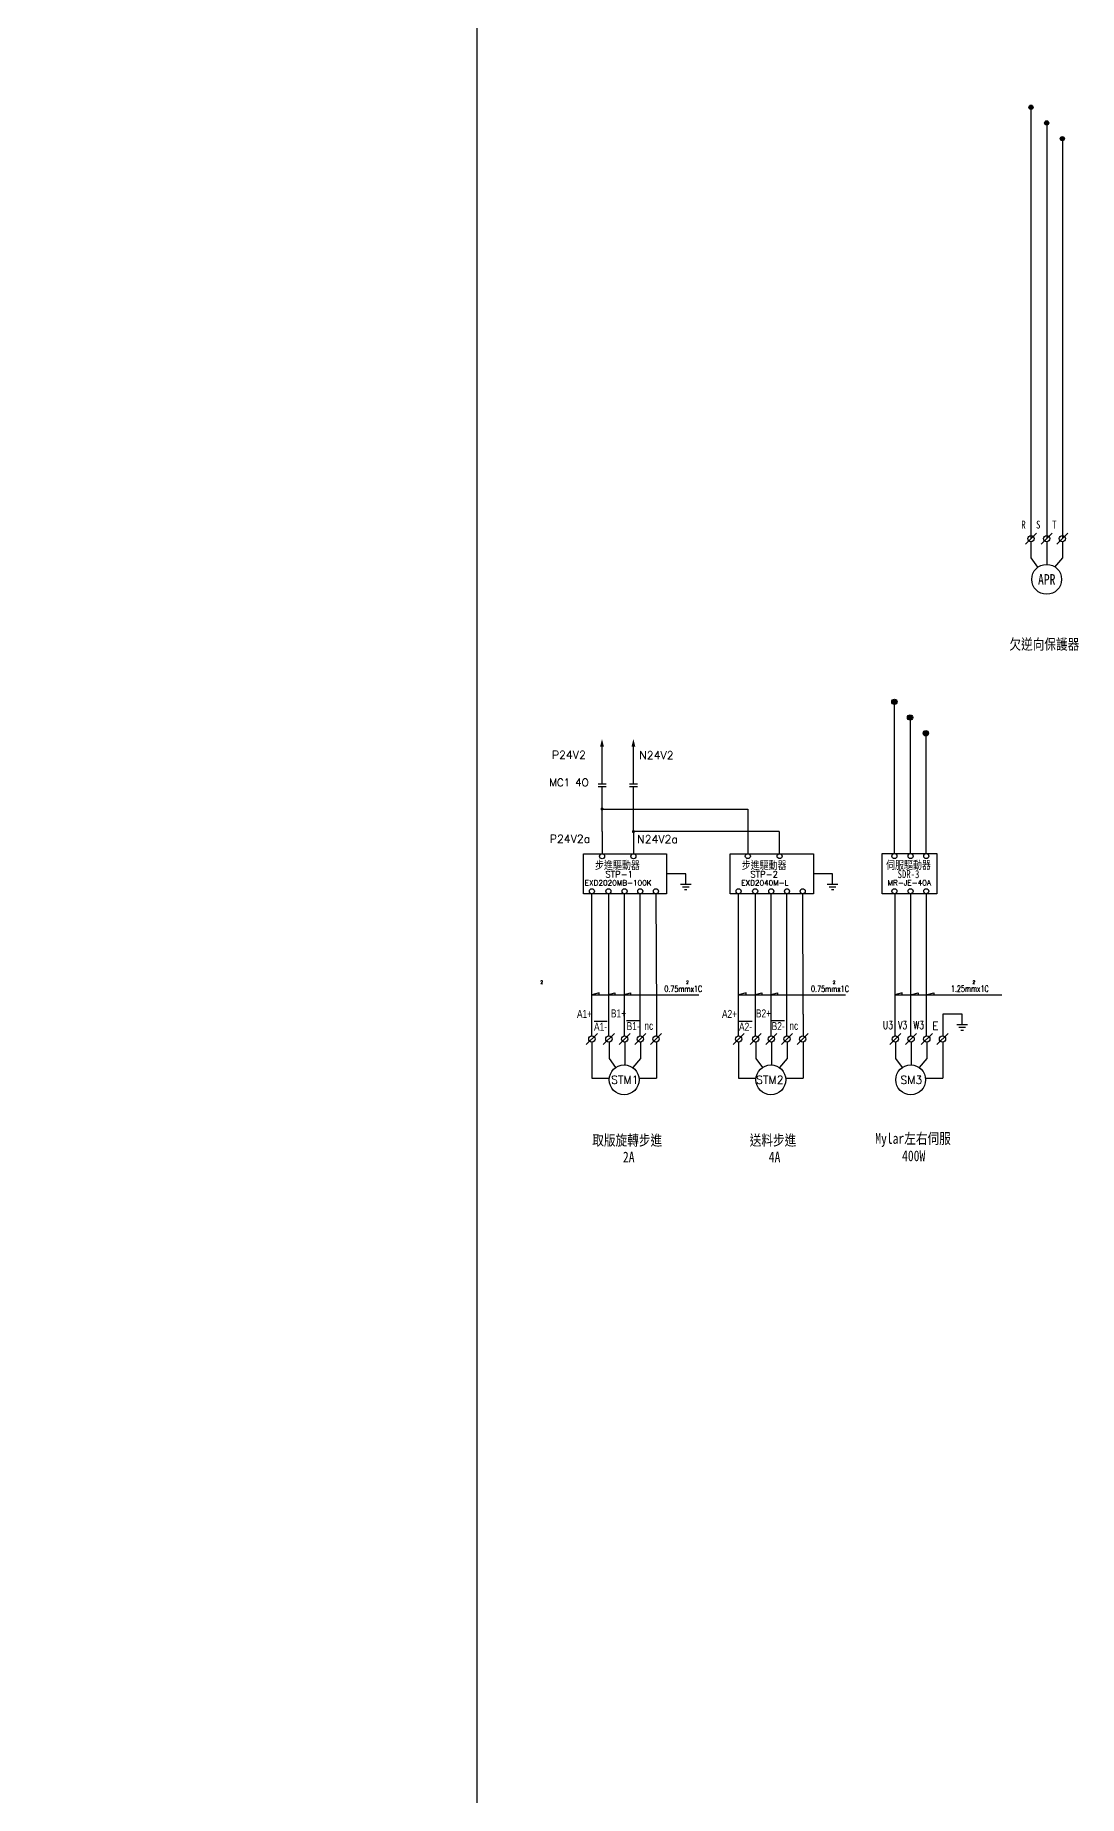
# Model space of a CAD drawing. Header units: millimetres. Extents: x -684 to 5961, y -1281 to 2539.
# Drawn here: x 1922.5 to 2118.1, y 189 to 518.9 of the extents above; entities that cross this region are included whole.
import ezdxf
from ezdxf.enums import TextEntityAlignment as Align

# ---------------------------------------------------------------- set-up
doc = ezdxf.new("R2010")
doc.units = ezdxf.units.MM
doc.header["$LTSCALE"] = 5
doc.header["$MEASUREMENT"] = 0
doc.layers.get('0').update_dxf_attribs({"linetype": 'CONTINUOUS'})
for name, color, linetype in [('2', 2, 'CONTINUOUS'), ('6', 6, 'CONTINUOUS'), ('TEXT', 4, 'CONTINUOUS')]:
    doc.layers.add(name, color=color, linetype=linetype)
doc.styles.add('DAYUM', font='complex', dxfattribs={"bigfont": 'dayum'})
doc.styles.add('DAYUS', font='romanc.shx', dxfattribs={"height": 25, "bigfont": 'dayus.shx'})
doc.styles.add('MtXpl_', font='mingliub.ttc')
doc.styles.add('新細明體', font='', dxfattribs={"width": 0.8})
doc.styles.add('標楷體', font='', dxfattribs={"width": 0.8})
doc.styles.get('新細明體').set_extended_font_data('新細明體')
doc.styles.get('標楷體').set_extended_font_data('標楷體')

# ---------------------------------------------------------------- blocks, each defined once
blk = doc.blocks.new('A$C52BC11C5')
blk.add_line((0, 0, 0.32), (3.54, 3.54, 0.32))
blk.add_circle((1.77, 1.77, 0.32), 1)
blk = doc.blocks.new('A$C56EF1552')
at = {"layer": '2'}
for p, q in [((5, 0), (7.35, 0.63)), ((7.35, 0.63), (7.35, 0)), ((10, 0), (12.35, 0.63)), ((12.35, 0.63), (12.35, 0))]:
    blk.add_line(p, q, dxfattribs=at)
blk.add_lwpolyline([(2.35, 0), (2.35, 0.63), (0, 0), (14.45, 0), (34.08, 0)], dxfattribs=at)

msp = doc.modelspace()

# ---------------------------------------------------------------- hatches: boundary and pattern name
at = {"linetype": 'Continuous'}
h = msp.add_hatch(color=2, dxfattribs=at)
h.dxf.hatch_style = 1
h.set_gradient(color1=(255, 255, 0), color2=(255, 252, 55), centered=1, one_color=1, tint=0.608609)
edge = h.paths.add_edge_path()
edge.add_arc((2109.169, 505.441), 0.396, 0, 360)
h = msp.add_hatch(color=2, dxfattribs=at)
h.dxf.hatch_style = 1
h.set_gradient(color1=(255, 255, 0), color2=(255, 252, 55), centered=1, one_color=1, tint=0.608609)
edge = h.paths.add_edge_path()
edge.add_arc((2112.109, 502.501), 0.396, 0, 360)
h = msp.add_hatch(color=2, dxfattribs=at)
h.dxf.hatch_style = 1
h.set_gradient(color1=(255, 255, 0), color2=(255, 252, 55), centered=1, one_color=1, tint=0.608609)
edge = h.paths.add_edge_path()
edge.add_arc((2115.049, 499.561), 0.396, 0, 360)
h = msp.add_hatch(color=2, dxfattribs=at)
h.dxf.hatch_style = 1
h.paths.add_polyline_path([(2084.072, 394.011, 1), (2083.072, 394.011, 1)])
h.paths.add_polyline_path([(2084.072, 394.011, 1), (2083.072, 394.011, 1)])
h.paths.add_polyline_path([(2084.072, 394.011, 1), (2083.072, 394.011, 1)])
h = msp.add_hatch(color=2, dxfattribs=at)
h.dxf.hatch_style = 1
h.paths.add_polyline_path([(2087.012, 391.071, 1), (2086.012, 391.071, 1)])
h.paths.add_polyline_path([(2087.012, 391.071, 1), (2086.012, 391.071, 1)])
h.paths.add_polyline_path([(2087.012, 391.071, 1), (2086.012, 391.071, 1)])
h = msp.add_hatch(color=2, dxfattribs=at)
h.dxf.hatch_style = 1
h.paths.add_polyline_path([(2089.952, 388.131, 1), (2088.952, 388.131, 1)])
h.paths.add_polyline_path([(2089.952, 388.131, 1), (2088.952, 388.131, 1)])
h.paths.add_polyline_path([(2089.952, 388.131, 1), (2088.952, 388.131, 1)])

# ---------------------------------------------------------------- linework, layer by layer
for p, q in [((2109.169, 505.505), (2109.169, 424.604)), ((2112.109, 502.51), (2112.109, 424.604)), ((2115.049, 499.55), (2115.049, 424.604)), ((2109.169, 424.016), (2109.169, 420.988)), ((2112.109, 424.016), (2112.109, 419.766)), ((2115.049, 424.016), (2115.049, 420.988)), ((2109.169, 420.988), (2110.392, 419.266)), ((2115.049, 420.988), (2113.595, 419.266)), ((2028.011, 378.659), (2029.511, 378.659)), ((2028.011, 378.159), (2029.511, 378.159)), ((2033.891, 378.659), (2035.391, 378.659)), ((2033.891, 378.159), (2035.391, 378.159)), ((2028.761, 369.686, -0.672), (2028.761, 365.55, -0.672)), ((2034.641, 369.686, -0.672), (2034.641, 365.55, -0.672)), ((2056.09, 369.705), (2056.09, 365.569)), ((2061.97, 369.705), (2061.97, 365.569)), ((2044.462, 361.784, -0.672), (2040.865, 361.784, -0.672)), ((2043.465, 359.854, -0.672), (2045.46, 359.854, -0.672)), ((2044.462, 359.854, -0.672), (2044.462, 361.784, -0.672)), ((2071.972, 361.784, -0.672), (2068.374, 361.784, -0.672)), ((2070.975, 359.854, -0.672), (2072.969, 359.854, -0.672)), ((2071.972, 359.854, -0.672), (2071.972, 361.784, -0.672)), ((2029.957, 358.034), (2029.957, 331.388)), ((2032.897, 358.034), (2032.897, 331.388)), ((2035.837, 358.034), (2035.837, 331.388)), ((2043.852, 359.342, -0.672), (2045.073, 359.342, -0.672)), ((2044.239, 358.829, -0.672), (2044.686, 358.829, -0.672)), ((2057.467, 358.034), (2057.467, 331.388)), ((2060.407, 358.034), (2060.407, 331.388)), ((2063.347, 358.034), (2063.347, 331.388)), ((2071.362, 359.342, -0.672), (2072.582, 359.342, -0.672)), ((2071.749, 358.829, -0.672), (2072.195, 358.829, -0.672)), ((2083.67, 358.036), (2083.67, 331.39)), ((2086.61, 358.036), (2086.61, 331.39)), ((2089.55, 358.036), (2089.55, 331.39)), ((2038.956, 335.464), (2038.956, 331.388)), ((2066.466, 335.464), (2066.466, 331.388)), ((2096.266, 335.466), (2092.669, 335.466)), ((2092.669, 335.466), (2092.669, 331.39)), ((2095.269, 333.536), (2097.264, 333.536)), ((2096.266, 333.536), (2096.266, 335.466)), ((2026.858, 330.226), (2026.858, 323.489)), ((2038.956, 330.226), (2038.956, 323.489)), ((2054.368, 330.226), (2054.368, 323.489)), ((2066.466, 330.226), (2066.466, 323.489)), ((2092.669, 330.228), (2092.669, 323.491)), ((2095.656, 333.024), (2096.877, 333.024)), ((2096.043, 332.511), (2096.49, 332.511))]:
    msp.add_line(p, q)
at = {"color": 0, "linetype": 'Continuous'}
for p, q in [((2083.572, 365.588), (2083.572, 394.011)), ((2086.599, 365.588), (2086.599, 391.071)), ((2089.539, 365.588), (2089.539, 388.033)), ((2028.761, 378.659), (2028.761, 385.597, -0.672)), ((2034.641, 378.659), (2034.641, 385.597, -0.672)), ((2028.761, 369.686, -0.672), (2028.761, 378.159)), ((2034.641, 369.686, -0.672), (2034.641, 378.159)), ((2028.761, 373.923, -0.336), (2056.09, 373.923, -0.336)), ((2056.09, 373.923, -0.336), (2056.09, 369.705)), ((2061.97, 369.705), (2034.641, 369.686, -0.672)), ((2026.858, 331.402), (2026.858, 358.037)), ((2038.865, 358.034), (2038.956, 335.464)), ((2054.368, 331.402), (2054.368, 358.037)), ((2066.466, 335.464), (2066.374, 358.034))]:
    msp.add_line(p, q, dxfattribs=at)
at = {"linetype": 'Continuous'}
for p, q in [((2030.083, 330.22), (2030.083, 327.192)), ((2033.023, 330.22), (2033.023, 325.97)), ((2035.963, 330.22), (2035.963, 327.192)), ((2057.593, 330.22), (2057.593, 327.192)), ((2060.533, 330.22), (2060.533, 325.97)), ((2063.473, 330.22), (2063.473, 327.192)), ((2083.796, 330.222), (2083.796, 327.194)), ((2086.736, 330.222), (2086.736, 325.972)), ((2089.676, 330.222), (2089.676, 327.194)), ((2030.083, 327.192), (2031.306, 325.47)), ((2035.963, 327.192), (2034.509, 325.47)), ((2057.593, 327.192), (2058.815, 325.47)), ((2063.473, 327.192), (2062.018, 325.47)), ((2083.796, 327.194), (2085.018, 325.472)), ((2089.676, 327.194), (2088.221, 325.472)), ((2026.858, 323.489), (2030.125, 323.489)), ((2035.689, 323.489), (2038.956, 323.489)), ((2054.368, 323.489), (2057.635, 323.489)), ((2063.199, 323.489), (2066.466, 323.489)), ((2089.402, 323.491), (2092.669, 323.491))]:
    msp.add_line(p, q, dxfattribs=at)
msp.add_lwpolyline([(2005.364, 1146.033), (-104.977, 1146.033), (-104.977, -1219.316), (2005.364, -1219.316)], close=True)
at = {"elevation": -0.672}
for points in [[(2025.28, 365.55), (2040.865, 365.55), (2040.865, 358.017), (2025.28, 358.017)], [(2052.789, 365.55), (2068.374, 365.55), (2068.374, 358.017), (2052.789, 358.017)], [(2081.269, 365.569), (2091.506, 365.569), (2091.506, 358.036), (2081.269, 358.036)]]:
    msp.add_lwpolyline(points, close=True, dxfattribs=at)
at = {"color": 0, "linetype": 'Continuous'}
for centre, radius in [((2109.169, 505.441), 0.396), ((2112.109, 502.501), 0.396), ((2115.049, 499.561), 0.396), ((2083.572, 394.011), 0.5), ((2086.512, 391.071), 0.5), ((2089.452, 388.131), 0.5)]:
    msp.add_circle(centre, radius, dxfattribs=at)
for centre in [(2028.761, 365.078, -0.672), (2034.641, 365.078, -0.672), (2056.09, 365.097), (2062.057, 365.097), (2083.572, 365.116), (2086.599, 365.116), (2089.539, 365.116), (2026.858, 358.509), (2029.957, 358.506), (2032.984, 358.506), (2035.925, 358.506), (2038.865, 358.506), (2054.368, 358.509), (2057.467, 358.506), (2060.494, 358.506), (2063.434, 358.506), (2066.374, 358.506), (2083.572, 358.525), (2086.599, 358.525), (2089.539, 358.525)]:
    msp.add_circle(centre, 0.472)
for points in [[(2028.397, 385.597, -0.672), (2029.125, 385.597, -0.672), (2028.761, 387.053, -0.672)], [(2028.397, 385.597, -0.672), (2029.125, 385.597, -0.672), (2028.761, 387.053, -0.672)], [(2034.277, 385.597, -0.672), (2035.005, 385.597, -0.672), (2034.641, 387.053, -0.672)], [(2034.277, 385.597, -0.672), (2035.005, 385.597, -0.672), (2034.641, 387.053, -0.672)]]:
    msp.add_solid(points)
at = {"layer": '2'}
for centre in [(2112.109, 416.969), (2032.907, 323.173), (2060.417, 323.173), (2086.62, 323.175)]:
    msp.add_circle(centre, 2.8, dxfattribs=at)
at = {"layer": 'TEXT', "const_width": 0.28}
for points, elevation in [([(2028.621, 373.923, 1), (2028.901, 373.923, 1)], -0.336), ([(2028.637, 373.933, 1), (2028.917, 373.933, 1)], -5.444), ([(2034.501, 369.686, 1), (2034.781, 369.686, 1)], -0.672), ([(2034.517, 369.697, 1), (2034.797, 369.697, 1)], -5.78)]:
    msp.add_lwpolyline(points, format="xyb", close=True, dxfattribs=dict(at, elevation=elevation))

# ---------------------------------------------------------------- block references
at = {"xscale": 0.5880000000000063, "yscale": 0.5880000000000063, "zscale": 0.5880000000000063}
for p in [(2108.13, 423.565, -0.185), (2111.07, 423.565, -0.185), (2114.01, 423.565, -0.185), (2025.819, 329.775, -0.185), (2029.005, 329.767, -0.185), (2031.945, 329.767, -0.185), (2034.885, 329.767, -0.185), (2037.825, 329.767, -0.185), (2053.328, 329.775, -0.185), (2056.515, 329.767, -0.185), (2059.455, 329.767, -0.185), (2062.395, 329.767, -0.185), (2065.335, 329.767, -0.185), (2082.718, 329.769, -0.185), (2085.658, 329.769, -0.185), (2088.598, 329.769, -0.185), (2091.538, 329.769, -0.185)]:
    msp.add_blockref('A$C52BC11C5', p, dxfattribs=at)
at = {"layer": '2', "linetype": 'ByBlock', "xscale": 0.5880000000000063, "yscale": 0.5880000000000063, "zscale": 0.5880000000000063}
for p in [(2026.858, 339.091), (2054.368, 339.091), (2083.67, 339.11)]:
    msp.add_blockref('A$C56EF1552', p, dxfattribs=at)

# ---------------------------------------------------------------- texts
at = {"color": 4, "style": 'DAYUS'}
for s, p in [('P24V2', (2019.364, 383.309)), ('N24V2', (2035.746, 383.245)), ('P24V2a', (2018.964, 367.576)), ('N24V2a', (2035.346, 367.511))]:
    msp.add_text(s, height=1.5, dxfattribs=at).set_placement(p)
at = {"layer": '2', "style": '標楷體', "width": 0.8}
for s, p in [('R', (2107.768, 426.479)), ('S', (2110.526, 426.479)), ('T', (2113.547, 426.479))]:
    msp.add_text(s, height=1.5, dxfattribs=at).set_placement(p, align=Align.CENTER)
at = {"layer": '2'}
for s, height, style, width, p in [('APR', 2, '標楷體', 0.8, (2112.122, 416.953)), ('步進驅動器', 1.5, 'MtXpl_', 0.8, (2031.644, 363.456, -0.672)), ('步進驅動器', 1.5, 'MtXpl_', 0.8, (2059.153, 363.456, -0.672)), ('伺服驅動器', 1.5, 'MtXpl_', 0.8, (2086.211, 363.475, -0.672)), ('SDR-3', 1.5, 'MtXpl_', 0.8, (2086.211, 361.725, -0.672)), ('0.75mmx1C', 1.176, 'DAYUS', 0.75, (2043.988, 340.232)), ('0.75mmx1C', 1.176, 'DAYUS', 0.75, (2071.497, 340.232)), ('1.25mmx1C', 1.176, 'DAYUS', 0.75, (2097.7, 340.251))]:
    msp.add_text(s, height=height, dxfattribs=dict(at, style=style, width=width)).set_placement(p, align=Align.MIDDLE)
at = {"layer": '2', "style": 'DAYUS'}
for s, height, p in [('MC1 4O', 1.4, (2022.566, 378.915, -0.672)), ('EXD2020MB-100K', 1, (2031.779, 360.098, -0.672)), ('STP-1', 1.176, (2031.972, 361.706, -0.672)), ('EXD2040M-L', 1, (2059.288, 360.098, -0.672)), ('STP-2', 1.176, (2059.153, 361.706, -0.672)), ('MR-JE-40A', 1, (2086.346, 360.116, -0.672)), ('2', 0.588, (2017.468, 341.474)), ('2', 0.588, (2044.756, 341.456)), ('2', 0.588, (2072.265, 341.456)), ('2', 0.588, (2098.468, 341.474)), ('STM1', 1.5, (2033.036, 323.195)), ('STM2', 1.5, (2060.217, 323.195)), ('SM3', 1.5, (2086.749, 323.159))]:
    msp.add_text(s, height=height, dxfattribs=at).set_placement(p, align=Align.MIDDLE)
at = {"layer": '2', "color": 4, "style": '新細明體', "width": 0.8}
for s, p in [('A1+', (2024.069, 334.775)), ('%%oA1-', (2027.259, 332.372)), ('B1+', (2030.425, 334.876)), ('%%oB1-', (2033.373, 332.488)), ('A2+', (2051.25, 334.775)), ('%%oA2-', (2054.44, 332.372)), ('B2+', (2057.605, 334.876)), ('%%oB2-', (2060.553, 332.488))]:
    msp.add_text(s, height=1.5, dxfattribs=at).set_placement(p)
at = {"layer": '2', "color": 4, "style": 'DAYUS', "width": 0.7}
for s, p in [('U3', (2082.357, 332.684)), ('V3', (2085.115, 332.684)), ('W3', (2088.135, 332.684))]:
    msp.add_text(s, height=1.5, dxfattribs=at).set_placement(p, align=Align.CENTER)
at = {"layer": '6', "width": 0.8}
for s, style, p in [('欠逆向保護器', '標楷體', (2111.676, 403.806, -1.073)), ('Mylar左右伺服', 'MtXpl_', (2087.059, 311.184, -1.073)), ('取版旋轉步進', 'MtXpl_', (2033.482, 310.854, -1.073)), ('送料步進', 'MtXpl_', (2060.811, 310.854, -1.073)), ('2A', 'MtXpl_', (2033.771, 307.713, -0.749)), ('4A', 'MtXpl_', (2061.1, 307.713, -0.749)), ('400W', 'MtXpl_', (2087.177, 307.93, -0.749))]:
    msp.add_text(s, height=2, dxfattribs=dict(at, style=style)).set_placement(p, align=Align.CENTER)
at = {"layer": 'TEXT', "style": '新細明體', "width": 0.8}
for p in [(2037.528, 333.278), (2064.709, 333.278)]:
    msp.add_text('nc', height=1.5, dxfattribs=at).set_placement(p, align=Align.MIDDLE)
at = {"layer": 'TEXT', "style": 'DAYUM'}
msp.add_text('E', height=1.5, dxfattribs=at).set_placement((2091.241, 333.28), align=Align.MIDDLE)

doc.saveas('drawing.dxf')
